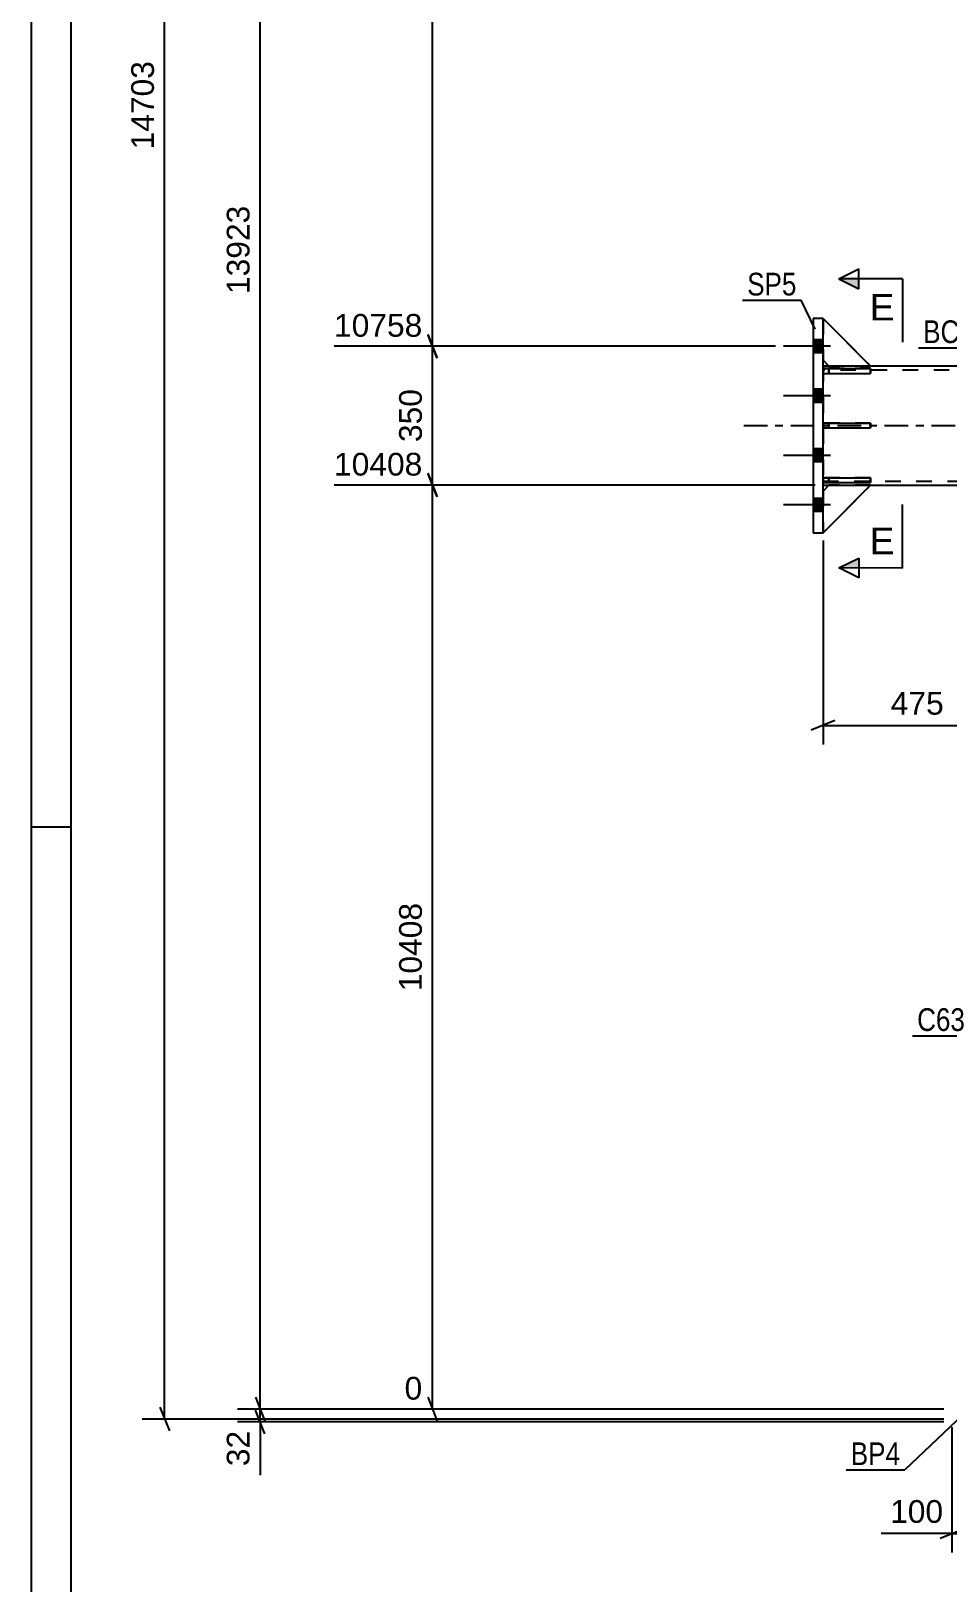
# Model space of a CAD drawing. Header units: millimetres. Extents: x -353 to 488, y -226 to 368.
# Drawn here: x -352.9 to -237.2, y -22.9 to 172.8 of the extents above; entities that cross this region are included whole.
import ezdxf

# ---------------------------------------------------------------- set-up
doc = ezdxf.new("R2010")
doc.units = ezdxf.units.MM
doc.linetypes.add('DXK_LINE_DOT2', pattern=[3.9198, 1.9599, -1.9599])
doc.linetypes.add('DXK_LINE_DOT3', pattern=[5.9187, 2.979, -0.9799, 0.9799, -0.9799])
doc.styles.add('Arial', font='ARIAL.TTF', dxfattribs={"height": 0.2})
doc.styles.add('Arial Narrow', font='ARIALN.TTF', dxfattribs={"height": 0.2})

# ---------------------------------------------------------------- blocks, each defined once
blk = doc.blocks.new('Unknown-284857872-7001')
at = {"color": 5, "linetype": 'Continuous'}
for p, q in [((-352.86, 368.39), (-352.86, -225.61)), ((-347.86, 363.39), (-347.86, -220.61)), ((-347.86, 72.39), (-352.86, 72.39))]:
    blk.add_line(p, q, dxfattribs=at)
blk = doc.blocks.new('Bolt-284857872-17411 - 17312')
at = {"linetype": 'Continuous'}
for points in [[(-254.24, 133.86), (-254.24, 132.21), (-252.99, 132.21), (-252.99, 133.86)], [(-254.24, 133.86), (-254.24, 132.21), (-252.99, 132.21), (-252.99, 133.86)], [(-254.24, 133.86), (-254.24, 132.21), (-252.99, 132.21), (-252.99, 133.86)], [(-254.24, 127.61), (-254.24, 125.96), (-252.99, 125.96), (-252.99, 127.61)], [(-254.24, 127.61), (-254.24, 125.96), (-252.99, 125.96), (-252.99, 127.61)], [(-254.24, 120.11), (-254.24, 118.46), (-252.99, 118.46), (-252.99, 120.11)], [(-254.24, 120.11), (-254.24, 118.46), (-252.99, 118.46), (-252.99, 120.11)], [(-254.24, 113.86), (-254.24, 112.21), (-252.99, 112.21), (-252.99, 113.86)], [(-254.24, 113.86), (-254.24, 112.21), (-252.99, 112.21), (-252.99, 113.86)], [(-254.24, 113.86), (-254.24, 112.21), (-252.99, 112.21), (-252.99, 113.86)]]:
    blk.add_hatch(color=1, dxfattribs=at).paths.add_polyline_path(points)
at = {"color": 1, "linetype": 'Continuous'}
for p, q in [((-252.04, 133.03), (-257.99, 133.03)), ((-252.04, 133.03), (-257.99, 133.03)), ((-252.04, 133.03), (-257.99, 133.03)), ((-252.99, 133.86), (-254.24, 133.86)), ((-252.99, 133.86), (-254.24, 133.86)), ((-252.99, 133.86), (-254.24, 133.86)), ((-252.99, 132.21), (-254.24, 132.21)), ((-252.99, 132.21), (-254.24, 132.21)), ((-252.99, 132.21), (-254.24, 132.21)), ((-252.99, 127.61), (-254.24, 127.61)), ((-252.99, 127.61), (-254.24, 127.61)), ((-252.04, 126.78), (-257.99, 126.78)), ((-252.04, 126.78), (-257.99, 126.78)), ((-252.99, 125.96), (-254.24, 125.96)), ((-252.99, 125.96), (-254.24, 125.96)), ((-252.99, 120.11), (-254.24, 120.11)), ((-252.99, 120.11), (-254.24, 120.11)), ((-252.04, 119.28), (-257.99, 119.28)), ((-252.04, 119.28), (-257.99, 119.28)), ((-252.99, 118.46), (-254.24, 118.46)), ((-252.99, 118.46), (-254.24, 118.46)), ((-252.99, 113.86), (-254.24, 113.86)), ((-252.99, 113.86), (-254.24, 113.86)), ((-252.99, 113.86), (-254.24, 113.86)), ((-252.04, 113.03), (-257.99, 113.03)), ((-252.04, 113.03), (-257.99, 113.03)), ((-252.04, 113.03), (-257.99, 113.03)), ((-252.99, 112.21), (-254.24, 112.21)), ((-252.99, 112.21), (-254.24, 112.21)), ((-252.99, 112.21), (-254.24, 112.21))]:
    blk.add_line(p, q, dxfattribs=at)
blk = doc.blocks.new('Part-284857872-17339 - 17312')
at = {"color": 2, "linetype": 'Continuous'}
for p, q in [((-229.24, 130.53), (-252.99, 130.53)), ((-252.99, 115.53), (-229.24, 115.53))]:
    blk.add_line(p, q, dxfattribs=at)
at = {"color": 7, "linetype": 'DXK_LINE_DOT2'}
for p, q in [((-252.99, 130.53), (-252.99, 115.53)), ((-229.24, 130.03), (-252.99, 130.03)), ((-229.24, 115.53), (-229.24, 130.53)), ((-252.99, 116.03), (-229.24, 116.03))]:
    blk.add_line(p, q, dxfattribs=at)
at = {"color": 7, "linetype": 'DXK_LINE_DOT3'}
blk.add_line((-262.99, 123.03), (-219.24, 123.03), dxfattribs=at)
blk = doc.blocks.new('Part-284857872-17341 - 17312')
at = {"color": 2, "linetype": 'Continuous'}
for p, q in [((-254.24, 136.53), (-254.24, 109.53)), ((-252.99, 136.53), (-254.24, 136.53)), ((-252.99, 109.53), (-252.99, 136.53)), ((-254.24, 109.53), (-252.99, 109.53))]:
    blk.add_line(p, q, dxfattribs=at)
blk = doc.blocks.new('Part-284857872-17348 - 17312')
at = {"color": 7, "linetype": 'DXK_LINE_DOT2'}
for p, q in [((-252.24, 115.53), (-252.99, 114.78)), ((-252.99, 109.53), (-246.99, 115.53)), ((-246.99, 115.53), (-252.24, 115.53)), ((-252.99, 114.78), (-252.99, 109.53))]:
    blk.add_line(p, q, dxfattribs=at)
blk = doc.blocks.new('Part-284857872-17349 - 17312')
at = {"color": 2, "linetype": 'Continuous'}
for p, q in [((-252.24, 115.53), (-252.99, 114.78)), ((-252.99, 109.53), (-246.99, 115.53))]:
    blk.add_line(p, q, dxfattribs=at)
at = {"color": 7, "linetype": 'DXK_LINE_DOT2'}
for p, q in [((-246.99, 115.53), (-252.24, 115.53)), ((-252.99, 114.78), (-252.99, 109.53))]:
    blk.add_line(p, q, dxfattribs=at)
blk = doc.blocks.new('Part-284857872-17350 - 17312')
at = {"color": 7, "linetype": 'DXK_LINE_DOT2'}
for p, q in [((-252.99, 131.28), (-252.99, 136.53)), ((-252.99, 136.53), (-246.99, 130.53)), ((-252.24, 130.53), (-252.99, 131.28)), ((-246.99, 130.53), (-252.24, 130.53))]:
    blk.add_line(p, q, dxfattribs=at)
blk = doc.blocks.new('Part-284857872-17351 - 17312')
at = {"color": 2, "linetype": 'Continuous'}
for p, q in [((-252.99, 136.53), (-246.99, 130.53)), ((-252.99, 131.28), (-252.24, 130.53))]:
    blk.add_line(p, q, dxfattribs=at)
at = {"color": 7, "linetype": 'DXK_LINE_DOT2'}
for p, q in [((-252.99, 136.53), (-252.99, 131.28)), ((-252.24, 130.53), (-246.99, 130.53))]:
    blk.add_line(p, q, dxfattribs=at)
blk = doc.blocks.new('Part-284857872-17352 - 17312')
at = {"color": 2, "linetype": 'Continuous'}
for p, q in [((-252.99, 123.33), (-246.99, 123.33)), ((-252.99, 123.33), (-252.99, 122.73)), ((-246.99, 123.33), (-246.99, 122.73)), ((-252.99, 122.73), (-246.99, 122.73))]:
    blk.add_line(p, q, dxfattribs=at)
at = {"color": 7, "linetype": 'DXK_LINE_DOT2'}
blk.add_line((-252.24, 122.73), (-252.24, 123.33), dxfattribs=at)
blk = doc.blocks.new('Part-284857872-17353 - 17312')
at = {"color": 2, "linetype": 'Continuous'}
for p, q in [((-252.99, 130.21), (-246.99, 130.21)), ((-252.99, 130.21), (-252.99, 129.61)), ((-252.99, 129.61), (-246.99, 129.61)), ((-246.99, 130.21), (-246.99, 129.61))]:
    blk.add_line(p, q, dxfattribs=at)
at = {"color": 7, "linetype": 'DXK_LINE_DOT2'}
blk.add_line((-252.24, 129.61), (-252.24, 130.21), dxfattribs=at)
blk = doc.blocks.new('Part-284857872-17354 - 17312')
at = {"color": 2, "linetype": 'Continuous'}
for p, q in [((-252.99, 116.46), (-246.99, 116.46)), ((-252.99, 116.46), (-252.99, 115.86)), ((-252.99, 115.86), (-246.99, 115.86)), ((-246.99, 116.46), (-246.99, 115.86))]:
    blk.add_line(p, q, dxfattribs=at)
at = {"color": 7, "linetype": 'DXK_LINE_DOT2'}
blk.add_line((-252.24, 115.86), (-252.24, 116.46), dxfattribs=at)
blk = doc.blocks.new('Part-284857872-17355 - 17312')
at = {"color": 7, "linetype": 'DXK_LINE_DOT2'}
for p, q in [((-246.99, 123.33), (-252.99, 123.33)), ((-252.99, 123.33), (-252.99, 122.73)), ((-252.24, 122.73), (-252.24, 123.33)), ((-246.99, 122.73), (-246.99, 123.33)), ((-252.99, 122.73), (-246.99, 122.73))]:
    blk.add_line(p, q, dxfattribs=at)
blk = doc.blocks.new('Part-284857872-17356 - 17312')
at = {"color": 7, "linetype": 'DXK_LINE_DOT2'}
for p, q in [((-246.99, 130.21), (-252.99, 130.21)), ((-252.99, 130.21), (-252.99, 129.61)), ((-252.99, 129.61), (-246.99, 129.61)), ((-252.24, 130.21), (-252.24, 129.61)), ((-246.99, 129.61), (-246.99, 130.21))]:
    blk.add_line(p, q, dxfattribs=at)
blk = doc.blocks.new('Part-284857872-17357 - 17312')
at = {"color": 7, "linetype": 'DXK_LINE_DOT2'}
for p, q in [((-246.99, 116.46), (-252.99, 116.46)), ((-252.99, 116.46), (-252.99, 115.86)), ((-252.99, 115.86), (-246.99, 115.86)), ((-252.24, 116.46), (-252.24, 115.86)), ((-246.99, 115.86), (-246.99, 116.46))]:
    blk.add_line(p, q, dxfattribs=at)
blk = doc.blocks.new('StraightDimension-284857872-33377 - 17312')
at = {"color": 7, "linetype": 'Continuous'}
for p, q in [((-236.74, -3.2), (-236.74, -19.03)), ((-231.74, -3.2), (-231.74, -19.03)), ((-238.24, -17.23), (-235.24, -16.03)), ((-236.74, -16.63), (-231.74, -16.63)), ((-230.24, -16.03), (-233.24, -17.23))]:
    blk.add_line(p, q, dxfattribs=at)
at = {"color": 0}
blk.add_wipeout([(-237.26, -15.88), (-237.26, -11.68), (-245.13, -11.68), (-245.13, -15.88)], dxfattribs=at)
at = {"color": 7, "linetype": 'Continuous'}
blk.add_line((-236.74, -16.63), (-245.66, -16.63), dxfattribs=at)
blk.add_line((-236.74, -16.63), (-245.66, -16.63), dxfattribs=at)
at = {"color": 3, "style": 'Arial'}
blk.add_text('100', height=2.865, dxfattribs=at).set_placement((-244.53, -15.28))
blk = doc.blocks.new('StraightDimension-284857872-18627 - 17312')
at = {"color": 7, "linetype": 'Continuous'}
for p, q in [((-252.99, 108.53), (-252.99, 82.84)), ((-229.24, 103.01), (-229.24, 82.84)), ((-251.49, 85.84), (-254.49, 84.64)), ((-252.99, 85.24), (-229.24, 85.24)), ((-230.74, 84.64), (-227.74, 85.84))]:
    blk.add_line(p, q, dxfattribs=at)
at = {"color": 0}
blk.add_wipeout([(-237.18, 85.99), (-237.18, 90.19), (-245.05, 90.19), (-245.05, 85.99)], dxfattribs=at)
at = {"color": 3, "style": 'Arial'}
blk.add_text('475', height=2.865, dxfattribs=at).set_placement((-244.45, 86.59))
blk = doc.blocks.new('StraightDimension-284857872-19452 - 17312')
at = {"color": 7, "linetype": 'Continuous'}
for p, q in [((-323.96, -0.95), (-323.96, 291.28)), ((-324.56, 0.55), (-323.36, -2.45)), ((-237.74, -0.95), (-326.81, -0.95))]:
    blk.add_line(p, q, dxfattribs=at)
at = {"color": 0}
blk.add_wipeout([(-324.71, 151.32), (-328.91, 151.32), (-328.91, 139.01), (-324.71, 139.01)], dxfattribs=at)
at = {"color": 3, "style": 'Arial'}
blk.add_text('13923', height=2.865, rotation=90.0002, dxfattribs=at).set_placement((-325.31, 139.61))
blk = doc.blocks.new('StraightDimension-284857872-19453 - 17312')
at = {"color": 7, "linetype": 'Continuous'}
for p, q in [((-324.56, 0.55), (-323.36, -2.45)), ((-237.74, -0.95), (-326.81, -0.95)), ((-323.36, -4.06), (-324.56, -1.06)), ((-323.96, -2.56), (-323.96, -0.95)), ((-237.74, -2.56), (-326.81, -2.56))]:
    blk.add_line(p, q, dxfattribs=at)
at = {"color": 0}
blk.add_wipeout([(-324.71, -3.09), (-328.91, -3.09), (-328.91, -8.74), (-324.71, -8.74)], dxfattribs=at)
at = {"color": 7, "linetype": 'Continuous'}
blk.add_line((-323.96, -2.56), (-323.96, -9.26), dxfattribs=at)
blk.add_line((-323.96, -2.56), (-323.96, -9.26), dxfattribs=at)
at = {"color": 3, "style": 'Arial'}
blk.add_text('32', height=2.865, rotation=90.0002, dxfattribs=at).set_placement((-325.31, -8.14))
blk = doc.blocks.new('StraightDimension-284857872-21677 - 17312')
at = {"color": 7, "linetype": 'Continuous'}
for p, q in [((-336.01, -2.2), (-336.01, 329.01)), ((-336.61, -0.7), (-335.41, -3.7)), ((-237.74, -2.2), (-338.86, -2.2))]:
    blk.add_line(p, q, dxfattribs=at)
at = {"color": 0}
blk.add_wipeout([(-336.76, 169.56), (-340.96, 169.56), (-340.96, 157.24), (-336.76, 157.24)], dxfattribs=at)
at = {"color": 3, "style": 'Arial'}
blk.add_text('14703', height=2.865, rotation=90.0002, dxfattribs=at).set_placement((-337.36, 157.84))
blk = doc.blocks.new('StraightDimension-284857872-34594 - 17312')
at = {"color": 7, "linetype": 'Continuous'}
for p, q in [((-301.63, 273.53), (-302.83, 276.53)), ((-285.24, 275.03), (-319.15, 275.03)), ((-302.23, 133.03), (-302.23, 275.03)), ((-258.99, 133.03), (-314.65, 133.03)), ((-302.83, 134.53), (-301.63, 131.53))]:
    blk.add_line(p, q, dxfattribs=at)
at = {"color": 0, "linetype": 'Continuous'}
blk.add_wipeout([(-307.43, 275.63), (-307.43, 279.83), (-319.75, 279.83), (-319.75, 275.63)], dxfattribs=at)
at = {"color": 0}
blk.add_wipeout([(-302.98, 209.08), (-307.18, 209.08), (-307.18, 198.99), (-302.98, 198.99)], dxfattribs=at)
at = {"color": 3, "linetype": 'Continuous', "style": 'Arial'}
blk.add_text('13598', height=2.865, dxfattribs=at).set_placement((-319.15, 276.23))
at = {"color": 3, "style": 'Arial'}
blk.add_text('2840', height=2.865, rotation=90.0002, dxfattribs=at).set_placement((-303.58, 199.59))
blk = doc.blocks.new('StraightDimension-284857872-34595 - 17312')
at = {"color": 7, "linetype": 'Continuous'}
for p, q in [((-258.99, 133.03), (-314.65, 133.03)), ((-301.63, 131.53), (-302.83, 134.53)), ((-302.23, 115.53), (-302.23, 133.03)), ((-253.99, 115.53), (-314.65, 115.53)), ((-302.83, 117.03), (-301.63, 114.03))]:
    blk.add_line(p, q, dxfattribs=at)
at = {"color": 0, "linetype": 'Continuous'}
blk.add_wipeout([(-302.93, 133.63), (-302.93, 137.83), (-315.25, 137.83), (-315.25, 133.63)], dxfattribs=at)
at = {"color": 0}
blk.add_wipeout([(-302.98, 128.22), (-307.18, 128.22), (-307.18, 120.35), (-302.98, 120.35)], dxfattribs=at)
at = {"color": 3, "linetype": 'Continuous', "style": 'Arial'}
blk.add_text('10758', height=2.865, dxfattribs=at).set_placement((-314.65, 134.23))
at = {"color": 3, "style": 'Arial'}
blk.add_text('350', height=2.865, rotation=90.0002, dxfattribs=at).set_placement((-303.58, 120.95))
blk = doc.blocks.new('StraightDimension-284857872-34596 - 17312')
at = {"color": 7, "linetype": 'Continuous'}
for p, q in [((-253.99, 115.53), (-314.65, 115.53)), ((-301.63, 114.03), (-302.83, 117.03)), ((-302.23, -0.95), (-302.23, 115.53)), ((-302.83, 0.55), (-301.63, -2.45)), ((-237.74, -0.95), (-305.76, -0.95))]:
    blk.add_line(p, q, dxfattribs=at)
at = {"color": 0, "linetype": 'Continuous'}
for points in [[(-302.93, 116.13), (-302.93, 120.33), (-315.25, 120.33), (-315.25, 116.13)], [(-302.93, -0.35), (-302.93, 3.85), (-306.36, 3.85), (-306.36, -0.35)]]:
    blk.add_wipeout(points, dxfattribs=at)
at = {"color": 0}
blk.add_wipeout([(-302.98, 63.45), (-307.18, 63.45), (-307.18, 51.13), (-302.98, 51.13)], dxfattribs=at)
at = {"color": 3, "linetype": 'Continuous', "style": 'Arial'}
for s, height, p in [('10408', 2.865, (-314.65, 116.73)), ('0', 2.87, (-305.76, 0.25))]:
    blk.add_text(s, height=height, dxfattribs=at).set_placement(p)
at = {"color": 3, "style": 'Arial'}
blk.add_text('10408', height=2.865, rotation=90.0002, dxfattribs=at).set_placement((-303.58, 51.73))
blk = doc.blocks.new('Mark-284857872-23617 - 17312')
at = {"color": 0}
blk.add_wipeout([(-235.09, 46.72), (-235.09, 49.72), (-241.12, 49.72), (-241.12, 46.72)], dxfattribs=at)
blk.add_wipeout([(-235.09, 46.72), (-235.09, 49.72), (-241.12, 49.72), (-241.12, 46.72)], dxfattribs=at)
at = {"color": 30, "linetype": 'Continuous'}
for p in [(-241.72, 46.12), (-222.33, 39.69)]:
    blk.add_line(p, (-234.49, 46.12), dxfattribs=at)
at = {"color": 3, "style": 'Arial Narrow'}
blk.add_text('C63', height=2.863, dxfattribs=at).set_placement((-241.12, 46.72))
blk = doc.blocks.new('Mark-284857872-21411 - 17312')
at = {"color": 0}
blk.add_wipeout([(-256.34, 139.43), (-256.34, 142.43), (-262.55, 142.43), (-262.55, 139.43)], dxfattribs=at)
blk.add_wipeout([(-256.34, 139.43), (-256.34, 142.43), (-262.55, 142.43), (-262.55, 139.43)], dxfattribs=at)
at = {"color": 30, "linetype": 'Continuous'}
for p in [(-263.15, 138.83), (-253.97, 135.19)]:
    blk.add_line(p, (-255.74, 138.83), dxfattribs=at)
at = {"color": 3, "style": 'Arial Narrow'}
blk.add_text('SP5', height=2.863, dxfattribs=at).set_placement((-262.55, 139.43))
blk = doc.blocks.new('Mark-284857872-18352 - 17312')
at = {"color": 0}
blk.add_wipeout([(-232.14, 133.43), (-232.14, 136.43), (-240.36, 136.43), (-240.36, 133.43)], dxfattribs=at)
blk.add_wipeout([(-232.14, 133.43), (-232.14, 136.43), (-240.36, 136.43), (-240.36, 133.43)], dxfattribs=at)
at = {"color": 30, "linetype": 'Continuous'}
for p in [(-240.96, 132.83), (-230.98, 129.47)]:
    blk.add_line(p, (-231.54, 132.83), dxfattribs=at)
at = {"color": 3, "style": 'Arial Narrow'}
blk.add_text('BC16', height=2.863, dxfattribs=at).set_placement((-240.36, 133.43))
blk = doc.blocks.new('Mark-284857872-20235 - 17312')
at = {"color": 0}
blk.add_wipeout([(-243.28, -8), (-243.28, -5), (-249.49, -5), (-249.49, -8)], dxfattribs=at)
blk.add_wipeout([(-243.28, -8), (-243.28, -5), (-249.49, -5), (-249.49, -8)], dxfattribs=at)
at = {"color": 30, "linetype": 'Continuous'}
for p in [(-235.38, -1.66), (-250.09, -8.6)]:
    blk.add_line(p, (-242.68, -8.6), dxfattribs=at)
at = {"color": 3, "style": 'Arial Narrow'}
blk.add_text('BP4', height=2.863, dxfattribs=at).set_placement((-249.49, -8))
blk = doc.blocks.new('SectionMark-284857872-22158 - 17312')
at = {"linetype": 'Continuous'}
for points in [[(-248.49, 141.53), (-248.49, 140.28), (-250.99, 141.53)], [(-248.49, 106.33), (-248.49, 105.08), (-250.99, 105.08)]]:
    blk.add_hatch(color=6, dxfattribs=at).paths.add_polyline_path(points)
at = {"color": 6, "linetype": 'Continuous'}
for p, q in [((-250.99, 141.53), (-248.48, 142.78)), ((-242.99, 141.53), (-250.99, 141.53)), ((-250.99, 141.53), (-248.49, 140.28)), ((-248.49, 140.28), (-248.48, 142.78)), ((-242.99, 141.53), (-242.99, 133.53)), ((-242.99, 105.07), (-242.99, 113.07)), ((-250.99, 105.08), (-248.49, 106.33)), ((-248.49, 106.33), (-248.49, 103.83)), ((-242.99, 105.07), (-250.99, 105.08)), ((-248.49, 103.83), (-250.99, 105.08))]:
    blk.add_line(p, q, dxfattribs=at)
at = {"color": 0, "linetype": 'Continuous'}
for points in [[(-243.99, 136.28), (-243.99, 139.78), (-247.1, 139.78), (-247.1, 136.28)], [(-243.99, 106.82), (-243.99, 110.32), (-247.1, 110.32), (-247.1, 106.82)]]:
    blk.add_wipeout(points, dxfattribs=at)
at = {"color": 3, "linetype": 'Continuous', "style": 'Arial'}
for p in [(-247.1, 136.28), (-247.1, 106.82)]:
    blk.add_text('E', height=3.34, rotation=-0.0057, dxfattribs=at).set_placement(p)

msp = doc.modelspace()

# ---------------------------------------------------------------- block references
for name in ['Unknown-284857872-7001', 'Part-284857872-17341 - 17312', 'Part-284857872-17350 - 17312', 'Part-284857872-17351 - 17312', 'Bolt-284857872-17411 - 17312', 'Part-284857872-17339 - 17312', 'Part-284857872-17353 - 17312', 'Part-284857872-17356 - 17312', 'Part-284857872-17352 - 17312', 'Part-284857872-17355 - 17312', 'Part-284857872-17354 - 17312', 'Part-284857872-17357 - 17312', 'Part-284857872-17348 - 17312', 'Part-284857872-17349 - 17312']:
    msp.add_blockref(name, (0, 0))

# ---------------------------------------------------------------- next in the draw order: block references
for name in ['StraightDimension-284857872-18627 - 17312', 'StraightDimension-284857872-33377 - 17312']:
    msp.add_blockref(name, (0, 0))

# ---------------------------------------------------------------- next in the draw order: block references
msp.add_blockref('StraightDimension-284857872-19452 - 17312', (0, 0))

# ---------------------------------------------------------------- next in the draw order: block references
msp.add_blockref('StraightDimension-284857872-19453 - 17312', (0, 0))

# ---------------------------------------------------------------- next in the draw order: block references
msp.add_blockref('StraightDimension-284857872-21677 - 17312', (0, 0))

# ---------------------------------------------------------------- next in the draw order: block references
for name in ['StraightDimension-284857872-34594 - 17312', 'Mark-284857872-18352 - 17312']:
    msp.add_blockref(name, (0, 0))

# ---------------------------------------------------------------- next in the draw order: block references
msp.add_blockref('StraightDimension-284857872-34595 - 17312', (0, 0))

# ---------------------------------------------------------------- next in the draw order: block references
for name in ['Mark-284857872-21411 - 17312', 'StraightDimension-284857872-34596 - 17312']:
    msp.add_blockref(name, (0, 0))

# ---------------------------------------------------------------- next in the draw order: block references
for name in ['SectionMark-284857872-22158 - 17312', 'Mark-284857872-23617 - 17312', 'Mark-284857872-20235 - 17312']:
    msp.add_blockref(name, (0, 0))

doc.saveas('drawing.dxf')
